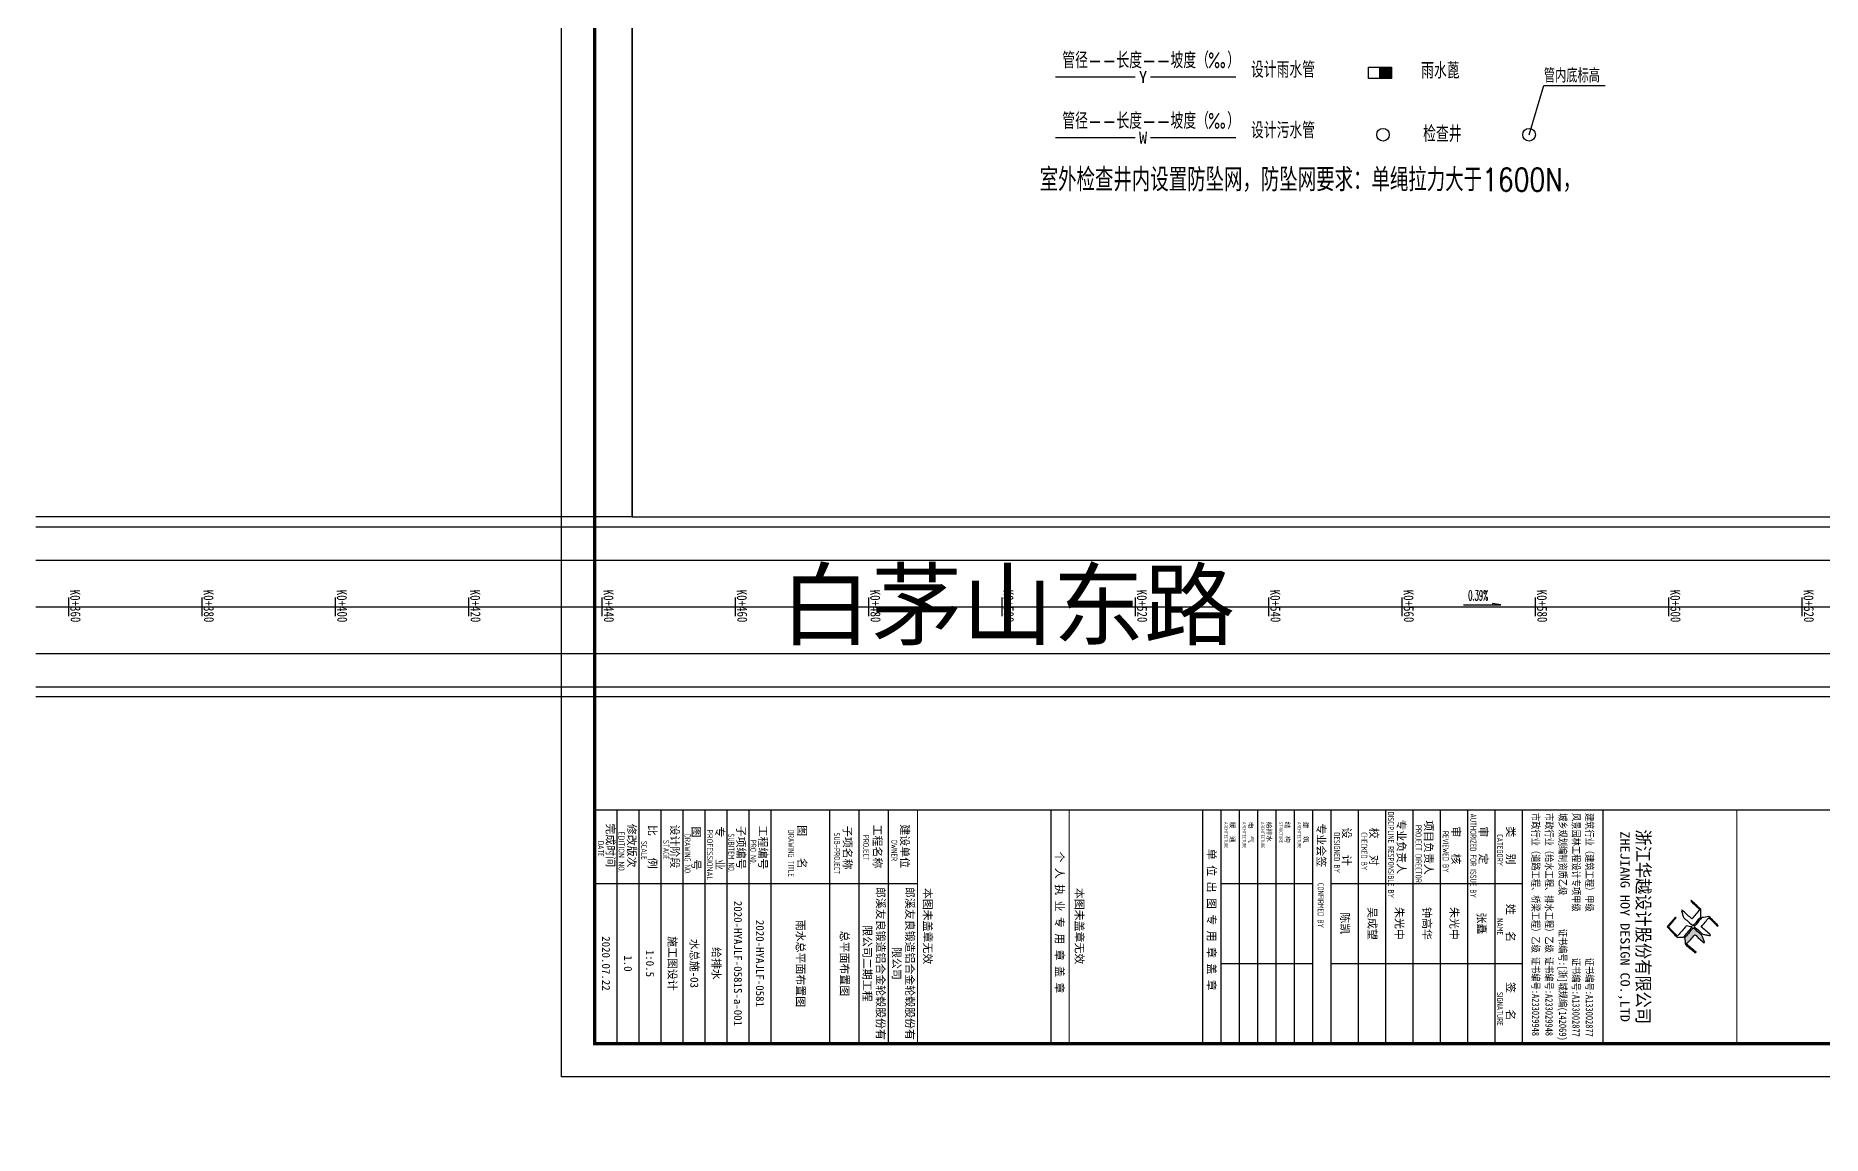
# Model space of a CAD drawing. Header units: millimetres. Extents: x 418304 to 847498, y 48187 to 111456.
# Drawn here: x 423342.2 to 423610.1, y 54478.2 to 54643 of the extents above; entities that cross this region are included whole.
import ezdxf
from ezdxf.enums import TextEntityAlignment as Align

# ---------------------------------------------------------------- set-up
doc = ezdxf.new("R2010")
doc.units = ezdxf.units.MM
doc.header["$LTSCALE"] = 1000
doc.linetypes.add('DASH', pattern=[0.35, 0.25, -0.1])
doc.linetypes.add('X3', pattern=[5, 4, -1])
for name, color, linetype in [('DN_DIM', 3, 'Continuous'), ('PIPE-雨水', 4, 'Continuous'), ('PUB_TITLE', 4, 'Continuous'), ('TK', 4, 'Continuous'), ('TWT_TEXT', 7, 'Continuous'), ('WS_', 2, 'Continuous'), ('YS_GJ', 7, 'Continuous'), ('建设布局', 7, 'Continuous'), ('路名', 7, 'Continuous'), ('道路网', 7, 'Continuous'), ('高程设计数据', 7, 'Continuous')]:
    doc.layers.add(name, color=color, linetype=linetype)
doc.styles.add('-宋体', font='', dxfattribs={"width": 0.8})
doc.styles.add('_TWT_DIM', font='SIMPLEX', dxfattribs={"width": 0.8, "height": 3.5, "bigfont": 'HZTXT'})
doc.styles.add('_TWT_PIPETEXT', font='SIMPLEX', dxfattribs={"width": 0.8, "height": 3.5, "bigfont": 'HZTXT'})
doc.styles.add('HT', font='simhei.ttf', dxfattribs={"width": 0.8})
doc.styles.add('HZ', font='rs.shx', dxfattribs={"width": 0.8, "bigfont": 'hztxt.shx'})
doc.styles.get("Standard").update_dxf_attribs({"font": 'txt', "bigfont": 'gbcbig.shx'})
doc.styles.add('TSSD_REIN', font='tssdeng.shx', dxfattribs={"width": 0.7, "bigfont": 'tssdchn.shx'})
doc.styles.add('图签宋体', font='', dxfattribs={"height": 300})
doc.styles.add('图签黑体', font='simhei.ttf', dxfattribs={"height": 550})
doc.styles.add('宋', font='')
doc.styles.add('等线体', font='simhei.ttf')
doc.styles.get('-宋体').set_extended_font_data('SimSun')
doc.styles.get('图签宋体').set_extended_font_data('NSimSun')
doc.styles.get('宋').set_extended_font_data('SimSun')

# ---------------------------------------------------------------- blocks, each defined once
blk = doc.blocks.new('wetrewtewtre')
at = {"layer": '建设布局', "color": 8, "linetype": 'Continuous', "flags": 128}
blk.add_lwpolyline([(423795.01, 55503.06), (423795.02, 55549.65), (423775.89, 55568.77), (423342.15, 55568.77)], dxfattribs=at)
blk.add_lwpolyline([(423795.01, 55503.06), (423795.02, 55549.65), (423775.89, 55568.77), (423342.15, 55568.77)], dxfattribs=at)
at = {"layer": '道路网', "color": 8, "linetype": 'Continuous'}
for p, q in [((423342.15, 55594.27), (423781.52, 55594.27)), ((423342.15, 55594.27), (423781.52, 55594.27)), ((423342.15, 55589.27), (423781.52, 55589.27)), ((423342.15, 55589.27), (423781.52, 55589.27)), ((423342.15, 55575.27), (423781.52, 55575.27)), ((423342.15, 55575.27), (423781.52, 55575.27)), ((423342.15, 55570.27), (423781.52, 55570.27)), ((423342.15, 55570.27), (423781.52, 55570.27))]:
    blk.add_line(p, q, dxfattribs=at)
at = {"layer": '道路网', "color": 8, "linetype": 'Continuous', "lineweight": 30}
for p, q in [((423347.06, 55583.67), (423347.06, 55580.87)), ((423347.06, 55583.67), (423347.06, 55580.87)), ((423367.06, 55583.67), (423367.06, 55580.87)), ((423367.06, 55583.67), (423367.06, 55580.87)), ((423387.06, 55583.67), (423387.06, 55580.87)), ((423387.06, 55583.67), (423387.06, 55580.87)), ((423407.06, 55583.67), (423407.06, 55580.87)), ((423407.06, 55583.67), (423407.06, 55580.87)), ((423427.06, 55583.67), (423427.06, 55580.87)), ((423427.06, 55583.67), (423427.06, 55580.87)), ((423447.06, 55583.67), (423447.06, 55580.87)), ((423447.06, 55583.67), (423447.06, 55580.87)), ((423467.06, 55583.67), (423467.06, 55580.87)), ((423467.06, 55583.67), (423467.06, 55580.87)), ((423487.06, 55583.67), (423487.06, 55580.87)), ((423487.06, 55583.67), (423487.06, 55580.87)), ((423507.06, 55583.67), (423507.06, 55580.87)), ((423507.06, 55583.67), (423507.06, 55580.87)), ((423527.06, 55583.67), (423527.06, 55580.87)), ((423527.06, 55583.67), (423527.06, 55580.87)), ((423547.06, 55583.67), (423547.06, 55580.87)), ((423547.06, 55583.67), (423547.06, 55580.87)), ((423567.06, 55583.67), (423567.06, 55580.87)), ((423567.06, 55583.67), (423567.06, 55580.87)), ((423587.06, 55583.67), (423587.06, 55580.87)), ((423587.06, 55583.67), (423587.06, 55580.87)), ((423607.06, 55583.67), (423607.06, 55580.87)), ((423607.06, 55583.67), (423607.06, 55580.87))]:
    blk.add_line(p, q, dxfattribs=at)
at = {"layer": '道路网', "color": 8, "linetype": 'X3'}
blk.add_line((423342.15, 55582.27), (423897.34, 55582.27), dxfattribs=at)
blk.add_line((423342.15, 55582.27), (423897.34, 55582.27), dxfattribs=at)
at = {"layer": '道路网', "color": 8, "linetype": 'Continuous', "style": '等线体', "width": 0.8}
for s, p in [('K0+360', (423347.31, 55584.81)), ('K0+360', (423347.31, 55584.81)), ('K0+380', (423367.31, 55584.81)), ('K0+380', (423367.31, 55584.81)), ('K0+400', (423387.31, 55584.81)), ('K0+400', (423387.31, 55584.81)), ('K0+420', (423407.31, 55584.81)), ('K0+420', (423407.31, 55584.81)), ('K0+440', (423427.31, 55584.81)), ('K0+440', (423427.31, 55584.81)), ('K0+460', (423447.31, 55584.81)), ('K0+460', (423447.31, 55584.81)), ('K0+480', (423467.31, 55584.81)), ('K0+480', (423467.31, 55584.81)), ('K0+500', (423487.31, 55584.81)), ('K0+500', (423487.31, 55584.81)), ('K0+520', (423507.31, 55584.81)), ('K0+520', (423507.31, 55584.81)), ('K0+540', (423527.31, 55584.81)), ('K0+540', (423527.31, 55584.81)), ('K0+560', (423547.31, 55584.81)), ('K0+560', (423547.31, 55584.81)), ('K0+580', (423567.31, 55584.81)), ('K0+580', (423567.31, 55584.81)), ('K0+600', (423587.31, 55584.81)), ('K0+600', (423587.31, 55584.81)), ('K0+620', (423607.31, 55584.81)), ('K0+620', (423607.31, 55584.81))]:
    blk.add_text(s, height=1.5, rotation=271.0552, dxfattribs=at).set_placement(p)
blk = doc.blocks.new('KKK')
for p, q in [((-1, -0.5), (-1, 0.5)), ((-1, 0.5), (1, 0.5)), ((0, -0.5), (0, 0.5)), ((0.08, 0.4), (0.92, 0.4)), ((0.08, -0.44), (0.08, 0.4)), ((0.15, -0.38), (0.15, 0.29)), ((0.15, 0.29), (0.81, 0.29)), ((0.23, -0.29), (0.23, 0.18)), ((0.23, 0.18), (0.73, 0.18)), ((0.3, -0.21), (0.3, 0.08)), ((0.3, 0.08), (0.66, 0.08)), ((0.4, -0.17), (0.4, 0.02)), ((0.4, 0.02), (0.59, 0.02)), ((0.59, 0.02), (0.59, -0.17)), ((0.66, 0.08), (0.66, -0.21)), ((0.73, 0.18), (0.73, -0.29)), ((0.81, 0.29), (0.81, -0.38)), ((0.92, 0.4), (0.92, -0.44)), ((1, 0.5), (1, -0.5)), ((1, -0.5), (-1, -0.5)), ((0.92, -0.44), (0.08, -0.44)), ((0.81, -0.38), (0.15, -0.38)), ((0.73, -0.29), (0.23, -0.29)), ((0.66, -0.21), (0.3, -0.21)), ((0.59, -0.17), (0.4, -0.17)), ((0.45, -0.13), (0.45, -0.03)), ((0.45, -0.03), (0.55, -0.03)), ((0.55, -0.13), (0.45, -0.13)), ((0.55, -0.03), (0.55, -0.13))]:
    blk.add_line(p, q)
at = {"flags": 1}
blk.add_attdef('XS', (-0.78, -0.34), '', height=0.667, dxfattribs=at)
blk = doc.blocks.new('JJJ')
blk.add_circle((0, 0), 0.5)
at = {"flags": 1}
for tag, p in [('S', (0.01, 0.04)), ('B', (0.01, -0.01)), ('X', (0, -0.08)), ('DMBG', (0, -0.14))]:
    blk.add_attdef(tag, p, '', height=0.05, dxfattribs=at)
blk = doc.blocks.new('A$C053D6479')
at = {"layer": 'PUB_TITLE'}
h = blk.add_hatch(color=256, dxfattribs=at)
h.dxf.hatch_style = 1
edge = h.paths.add_edge_path()
edge.add_spline(control_points=[(1310, 579), (1216, 662), (1118, 742), (1026, 827)], knot_values=[14, 14, 14, 14, 15, 15, 15, 15], degree=3, periodic=0)
edge.add_spline(control_points=[(1026, 827), (1105, 920), (1188, 1008), (1266, 1102)], knot_values=[13, 13, 13, 13, 14, 14, 14, 14], degree=3, periodic=0)
edge.add_spline(control_points=[(1266, 1102), (1258, 1111), (1249, 1119), (1239, 1116)], knot_values=[12, 12, 12, 12, 13, 13, 13, 13], degree=3, periodic=0)
edge.add_spline(control_points=[(1239, 1116), (1210, 1107), (1179, 1092), (1144, 1077)], knot_values=[11, 11, 11, 11, 12, 12, 12, 12], degree=3, periodic=0)
edge.add_spline(control_points=[(1144, 1077), (1109, 1063), (1069, 1053), (1047, 1038)], knot_values=[10, 10, 10, 10, 11, 11, 11, 11], degree=3, periodic=0)
edge.add_spline(control_points=[(1047, 1038), (1028, 1026), (1007, 992), (991, 972)], knot_values=[9, 9, 9, 9, 10, 10, 10, 10], degree=3, periodic=0)
edge.add_spline(control_points=[(991, 972), (942, 913), (899, 868), (849, 810)], knot_values=[8, 8, 8, 8, 9, 9, 9, 9], degree=3, periodic=0)
edge.add_spline(control_points=[(849, 810), (842, 801), (822, 776), (822, 775)], knot_values=[7, 7, 7, 7, 8, 8, 8, 8], degree=3, periodic=0)
edge.add_spline(control_points=[(822, 775), (823, 771), (848, 752), (859, 744)], knot_values=[6, 6, 6, 6, 7, 7, 7, 7], degree=3, periodic=0)
edge.add_spline(control_points=[(859, 744), (949, 670), (1035, 592), (1122, 521)], knot_values=[5, 5, 5, 5, 6, 6, 6, 6], degree=3, periodic=0)
edge.add_spline(control_points=[(1122, 521), (1153, 527), (1185, 530), (1217, 533)], knot_values=[4, 4, 4, 4, 5, 5, 5, 5], degree=3, periodic=0)
edge.add_spline(control_points=[(1217, 533), (1246, 535), (1293, 532), (1316, 542)], knot_values=[3, 3, 3, 3, 4, 4, 4, 4], degree=3, periodic=0)
edge.add_spline(control_points=[(1316, 542), (1327, 547), (1338, 565), (1349, 579)], knot_values=[2, 2, 2, 2, 3, 3, 3, 3], degree=3, periodic=0)
edge.add_spline(control_points=[(1349, 579), (1423, 670), (1507, 759), (1572, 848)], knot_values=[1, 1, 1, 1, 2, 2, 2, 2], degree=3, periodic=0)
edge.add_spline(control_points=[(1572, 848), (1564, 852), (1561, 861), (1551, 862)], knot_values=[0, 0, 0, 0, 1, 1, 1, 1], degree=3, periodic=0)
edge.add_spline(control_points=[(1551, 862), (1469, 769), (1393, 671), (1310, 579)], knot_values=[15, 15, 15, 15, 16, 16, 16, 16], degree=3, periodic=0)
at = {"layer": 'TK'}
for points, knots in [([(1031, 1298), (1066, 1286), (1054, 1262), (1045, 1224), (1036, 1188), (1031, 1158), (1024, 1121), (1020, 1104), (1017, 1085), (1012, 1071), (1004, 1052), (976, 1026), (956, 1003), (906, 946), (866, 899), (814, 839), (806, 829), (789, 806), (787, 806), (777, 804), (728, 856), (719, 864), (651, 922), (580, 978), (514, 1036), (509, 1106), (488, 1176), (479, 1247), (570, 1343), (663, 1436), (758, 1526), (764, 1523), (768, 1518), (774, 1515), (693, 1422), (599, 1343), (520, 1249), (607, 1171), (698, 1096), (789, 1021), (874, 1109), (950, 1206), (1031, 1298)], [0, 0, 0, 0, 1, 1, 1, 2, 2, 2, 3, 3, 3, 4, 4, 4, 5, 5, 5, 6, 6, 6, 7, 7, 7, 8, 8, 8, 9, 9, 9, 10, 10, 10, 11, 11, 11, 12, 12, 12, 13, 13, 13, 14, 14, 14, 14]), ([(1551, 862), (1561, 861), (1564, 852), (1572, 848), (1507, 759), (1423, 670), (1349, 579), (1338, 565), (1327, 547), (1316, 542), (1293, 532), (1246, 535), (1217, 533), (1185, 530), (1153, 527), (1122, 521), (1035, 592), (949, 670), (859, 744), (848, 752), (823, 771), (822, 775), (822, 776), (842, 801), (849, 810), (899, 868), (942, 913), (991, 972), (1007, 992), (1028, 1026), (1047, 1038), (1069, 1053), (1109, 1063), (1144, 1077), (1179, 1092), (1210, 1107), (1239, 1116), (1249, 1119), (1258, 1111), (1266, 1102), (1188, 1008), (1105, 920), (1026, 827), (1118, 742), (1216, 662), (1310, 579), (1393, 671), (1469, 769), (1551, 862)], [0, 0, 0, 0, 1, 1, 1, 2, 2, 2, 3, 3, 3, 4, 4, 4, 5, 5, 5, 6, 6, 6, 7, 7, 7, 8, 8, 8, 9, 9, 9, 10, 10, 10, 11, 11, 11, 12, 12, 12, 13, 13, 13, 14, 14, 14, 15, 15, 15, 16, 16, 16, 16]), ([(555, 949), (624, 891), (699, 833), (760, 773), (689, 691), (614, 604), (539, 517), (529, 505), (516, 487), (506, 482), (492, 475), (469, 472), (452, 467), (416, 456), (383, 448), (342, 438), (323, 433), (297, 422), (293, 440), (291, 452), (313, 470), (322, 480), (400, 566), (477, 652), (553, 736), (460, 815), (366, 894), (270, 970), (183, 883), (101, 791), (16, 703), (-18, 714), (9, 735), (28, 755), (103, 838), (192, 930), (266, 1005), (319, 1009), (387, 1005), (442, 1007), (456, 1008), (472, 1011), (485, 1007), (507, 1000), (534, 967), (555, 949)], [0, 0, 0, 0, 1, 1, 1, 2, 2, 2, 3, 3, 3, 4, 4, 4, 5, 5, 5, 6, 6, 6, 7, 7, 7, 8, 8, 8, 9, 9, 9, 10, 10, 10, 11, 11, 11, 12, 12, 12, 13, 13, 13, 14, 14, 14, 15, 15, 15, 15]), ([(1097, 490), (1100, 425), (1106, 361), (1107, 294), (1018, 207), (925, 121), (830, 33), (818, 21), (800, 0), (787, 0), (768, -1), (725, 49), (712, 60), (662, 103), (616, 143), (568, 186), (545, 207), (518, 224), (499, 250), (501, 259), (511, 261), (516, 267), (609, 192), (696, 111), (785, 33), (883, 118), (977, 208), (1070, 298), (992, 373), (892, 456), (803, 534), (791, 544), (768, 561), (766, 569), (761, 588), (776, 634), (780, 655), (785, 690), (788, 721), (795, 746), (897, 661), (998, 576), (1097, 490)], [0, 0, 0, 0, 1, 1, 1, 2, 2, 2, 3, 3, 3, 4, 4, 4, 5, 5, 5, 6, 6, 6, 7, 7, 7, 8, 8, 8, 9, 9, 9, 10, 10, 10, 11, 11, 11, 12, 12, 12, 13, 13, 13, 14, 14, 14, 14])]:
    blk.add_open_spline(points, degree=3, knots=knots, dxfattribs=at)
blk = doc.blocks.new('GeYuanFrame_43460816', base_point=(11.55, 13.52))
at = {"layer": 'PUB_TITLE'}
for points in [[(1439.55, 244.32), (1439.55, 301.72)], [(1463.55, 244.32), (1463.55, 301.72)], [(1439.55, 211.32), (1439.55, 238.82)], [(1463.55, 211.32), (1463.55, 238.82)], [(1439.55, 23.52), (1439.55, 120.32)]]:
    blk.add_lwpolyline(points, dxfattribs=at)
at = {"layer": 'TK'}
for p, q in [((1417.55, 325.92), (1487.55, 325.92)), ((1417.55, 293.52), (1487.55, 293.52)), ((1417.55, 285.32), (1487.55, 285.32)), ((1417.55, 277.12), (1487.55, 277.12)), ((1417.55, 268.92), (1487.55, 268.92)), ((1417.55, 260.72), (1487.55, 260.72)), ((1417.55, 252.52), (1487.55, 252.52)), ((1417.55, 244.32), (1487.55, 244.32)), ((1417.55, 244.32), (1487.55, 244.32)), ((1417.55, 111.52), (1487.55, 111.52)), ((1417.55, 102.72), (1487.55, 102.72)), ((1417.55, 93.92), (1439.55, 93.92)), ((1417.55, 93.92), (1487.55, 93.92)), ((1417.55, 76.36), (1487.55, 76.36)), ((1417.55, 76.32), (1487.55, 76.32)), ((1417.55, 69.76), (1487.55, 69.76)), ((1417.55, 63.16), (1487.55, 63.16)), ((1417.55, 56.56), (1487.55, 56.56)), ((1417.55, 49.96), (1487.55, 49.96)), ((1417.55, 43.36), (1487.55, 43.36)), ((1417.55, 36.76), (1487.55, 36.76)), ((1417.55, 30.16), (1487.55, 30.16)), ((1417.55, 23.52), (1487.55, 23.52))]:
    blk.add_line(p, q, dxfattribs=at)
blk.add_lwpolyline([(11.55, 854.52), (1497.55, 854.52), (1497.55, 13.52), (11.55, 13.52)], close=True, dxfattribs=at)
at = {"layer": 'TK', "const_width": 1}
blk.add_lwpolyline([(1487.55, 844.52), (1487.55, 23.52), (36.55, 23.52), (36.55, 844.52)], close=True, dxfattribs=at)
at = {"layer": 'TK'}
for points, const_width in [([(1417.55, 844.52), (1417.55, 23.52)], 0.4), ([(1417.55, 366.14), (1487.55, 366.14)], 0.35), ([(1417.55, 301.72), (1487.55, 301.72)], 0.35), ([(1417.55, 301.72), (1487.55, 301.72)], 0.35), ([(1417.55, 244.32), (1487.55, 244.32)], 0.35), ([(1417.55, 211.32), (1487.55, 211.32)], 0.35), ([(1417.55, 165.82), (1487.55, 165.82)], 0.35), ([(1417.55, 120.32), (1487.55, 120.32)], 0.35), ([(1417.55, 76.36), (1487.55, 76.36)], 0.35)]:
    blk.add_lwpolyline(points, dxfattribs=dict(at, const_width=const_width))
for points in [[(1417.55, 301.72), (1487.55, 301.72)], [(1417.55, 244.32), (1487.55, 244.32)], [(1417.55, 238.82), (1487.55, 238.82)], [(1417.55, 233.32), (1487.55, 233.32)], [(1417.55, 227.82), (1487.55, 227.82)], [(1417.55, 222.32), (1487.55, 222.32)], [(1417.55, 216.82), (1487.55, 216.82)], [(1417.55, 211.32), (1487.55, 211.32)], [(1417.55, 205.82), (1487.55, 205.82)], [(1417.55, 160.32), (1487.55, 160.32)]]:
    blk.add_lwpolyline(points, dxfattribs=at)
at = {"layer": 'PUB_TITLE', "xscale": 0.01000000000021828, "yscale": 0.01000000000021828, "zscale": 0.01}
blk.add_blockref('A$C053D6479', (1444.66, 345.27), dxfattribs=at)
at = {"layer": 'TK'}
for s, height, style, width, p in [('浙江华越设计股份有限公司', 3.96, 'HT', 0.9, (1452.54, 338.15)), ('ZHEJIANG HOY DESIGN CO.,LTD', 2.8, '图签黑体', 1.11, (1452.52, 332.29))]:
    blk.add_text(s, height=height, dxfattribs=dict(at, style=style, width=width)).set_placement(p, align=Align.MIDDLE)
for s, height, style, width, p in [('建筑行业（建筑工程）甲级           证书编号:A133002877', 2.2, '-宋体', 0.8, (1418.47, 320.83)), ('风景园林工程设计专项甲级           证书编号:A133002877', 2.2, '-宋体', 0.8, (1418.47, 316.81)), ('城乡规划编制资质乙级        证书编号:[浙]城规编(142069)', 2.2, '-宋体', 0.8, (1418.47, 312.82)), ('市政行业（给水工程、排水工程）乙级 证书编号:A233029948', 2.2, '-宋体', 0.8, (1418.47, 308.73)), ('市政行业（道路工程、桥梁工程）乙级 证书编号:A233029948', 2.2, '-宋体', 0.8, (1418.47, 304.68)), ('CATEGORY', 1.8, 'TSSD_REIN', 0.7, (1424.79, 294.17)), ('NAME', 1.8, 'TSSD_REIN', 0.7, (1449.98, 294.17)), ('SIGNATURE', 1.8, 'TSSD_REIN', 0.7, (1472.13, 294.17)), ('AUTHORIZED FOR ISSUE BY', 1.8, 'TSSD_REIN', 0.7, (1418.59, 286.17)), ('REVIEWED BY', 1.8, 'TSSD_REIN', 0.7, (1423.82, 277.9)), ('PROJECT DIRECTOR', 1.8, 'TSSD_REIN', 0.7, (1422.02, 269.74)), ('DISCIPLINE RESPONSIBLE BY', 1.8, 'TSSD_REIN', 0.7, (1418.04, 261.47)), ('CHECKED BY', 1.8, 'TSSD_REIN', 0.7, (1424.22, 253.44)), ('DESIGNED BY', 1.8, 'TSSD_REIN', 0.7, (1424.23, 245.26)), ('CONFIRMED BY', 1.8, 'TSSD_REIN', 0.7, (1439.41, 240.41)), ('ARCHITECTURE', 1.08, 'TSSD_REIN', 0.7, (1421.12, 234.34)), ('STRUCTURE', 1.08, 'TSSD_REIN', 0.7, (1421.12, 228.84)), ('ARCHITECTURE', 1.08, 'TSSD_REIN', 0.7, (1421.12, 223.34)), ('ARCHITECTURE', 1.08, 'TSSD_REIN', 0.7, (1421.12, 217.84)), ('ARCHITECTURE', 1.08, 'TSSD_REIN', 0.7, (1421.12, 212.34)), ('OWNER', 1.8, 'TSSD_REIN', 0.7, (1426.45, 112.47)), ('PROJECT', 1.8, 'TSSD_REIN', 0.7, (1424.99, 104.01)), ('SUB-PROJECT', 1.8, 'TSSD_REIN', 0.7, (1424.33, 95.29)), ('DRAWING TITLE', 1.8, 'TSSD_REIN', 0.7, (1423.44, 81.52)), ('PRO N0.', 1.8, 'TSSD_REIN', 0.7, (1426.48, 70.15)), ('SUBITEM NO.', 1.8, 'TSSD_REIN', 0.7, (1424.62, 63.57)), ('PROFESSIONAL', 1.8, 'TSSD_REIN', 0.8, (1423.35, 57.14)), ('DRAWING NO.', 1.8, 'TSSD_REIN', 0.7, (1424.65, 50.44)), ('STAGE', 1.8, 'TSSD_REIN', 0.7, (1426.56, 44.03)), ('SCALE', 1.8, 'TSSD_REIN', 0.7, (1426.85, 37.41)), ('EDITION NO.', 1.8, 'TSSD_REIN', 0.8, (1424, 30.63)), ('DATE', 1.8, 'TSSD_REIN', 0.7, (1426.8, 24.45))]:
    blk.add_text(s, height=height, dxfattribs=dict(at, style=style, width=width)).set_placement(p)
at = {"layer": 'TK', "style": '图签宋体'}
for s, height, p in [('类   别', 2.4, (1422.44, 297.08)), ('姓   名', 2.4, (1445.67, 297.08)), ('签   名', 2.4, (1469.15, 297.08)), ('审   定', 2.4, (1422.44, 288.88)), ('审   核', 2.4, (1422.44, 280.68)), ('项目负责人', 2.4, (1420.6, 272.48)), ('专业负责人', 2.4, (1420.36, 264.28)), ('校   对', 2.4, (1422.85, 256.08)), ('设   计', 2.4, (1422.82, 247.88)), ('专业会签', 2.4, (1421.59, 240.23)), ('建  筑', 1.44, (1421.07, 236.1)), ('结  构', 1.44, (1421.07, 230.6)), ('给排水', 1.44, (1421.07, 225.1)), ('电  气', 1.44, (1421.07, 219.6)), ('暖  通', 1.44, (1421.07, 214.1)), ('单 位 出 图 专 用 章 盖 章', 2.4, (1429.19, 207.35)), ('本图未盖章无效', 2.4, (1440.9, 167.7)), ('个 人 执 业 专 用 章 盖 章', 2.4, (1429.99, 161.77)), ('本图未盖章无效', 2.4, (1440.9, 122.2)), ('建设单位', 2.4, (1421.86, 115.33)), ('工程名称', 2.4, (1421.93, 107.11)), ('子项名称', 2.4, (1422.31, 98.13)), ('图    名', 2.4, (1422.1, 84.49)), ('工程编号', 2.4, (1422.24, 72.76)), ('子项编号', 2.4, (1422.24, 66.19)), ('专    业', 2.4, (1422.48, 59.87)), ('图    号', 2.4, (1422.49, 52.76)), ('设计阶段', 2.4, (1421.92, 46.31)), ('比    例', 2.4, (1422.06, 39.62)), ('修改版次', 2.4, (1421.71, 33.41)), ('完成时间', 2.4, (1421.58, 27.01))]:
    blk.add_text(s, height=height, dxfattribs=at).set_placement(p)
at = {"layer": 'TK', "char_height": 2.4, "attachment_point": 5, "style": '图签宋体'}
for s, insert, width in [('张矗', (1451.55, 289.39), 24), ('朱光中', (1451.55, 281.22), 24), ('钟高华', (1451.55, 273.02), 24), ('朱光中', (1451.55, 264.76), 24), ('吴成望', (1451.55, 256.62), 24), ('陈凯', (1451.55, 248.42), 24), ('郎溪友良锻造铝合金轮毂股份有限公司', (1463.55, 115.92), 48), ('郎溪友良锻造铝合金轮毂股份有限公司二期工程', (1463.55, 107.12), 48), ('总平面布置图', (1463.55, 98.32), 48), ('雨水总平面布置图', (1463.55, 85.12), 48), ('2020-HYAJLF-0581', (1463.55, 73.06), 48), ('2020-HYAJLF-0581S-a-001', (1463.55, 66.46), 48), ('给排水', (1463.55, 59.86), 48), ('水总施-03', (1463.55, 53.26), 48), ('施工图设计', (1463.55, 46.66), 48), ('1:0.5', (1463.55, 40.06), 48), ('1.0', (1463.55, 33.47), 48), ('2020.07.22', (1463.55, 26.88), 48)]:
    blk.add_mtext(s, dxfattribs=dict(at, insert=insert, width=width))

msp = doc.modelspace()

# ---------------------------------------------------------------- linework, layer by layer
at = {"color": 3}
for p, q in [((423566.145, 54628.138), (423568.373, 54635.522)), ((423568.373, 54635.522), (423577.579, 54635.522))]:
    msp.add_line(p, q, dxfattribs=at)
at = {"layer": 'PIPE-雨水', "linetype": 'DASH', "ltscale": 25, "const_width": 0.21}
for points in [[(423507.1, 54636.794), (423495.095, 54636.794)], [(423522.211, 54636.794), (423509.337, 54636.794)], [(423507.1, 54627.711), (423495.095, 54627.711)], [(423522.211, 54627.711), (423509.337, 54627.711)]]:
    msp.add_lwpolyline(points, dxfattribs=at)
at = {"layer": '建设布局', "color": 1, "linetype": 'Continuous', "flags": 128}
for points in [[(423431.612, 54570.899), (423431.612, 55082.608)], [(423431.612, 54570.899), (423431.612, 55082.608)], [(423342.152, 55076.108), (423431.612, 55076.108), (423431.612, 54570.899), (423342.152, 54570.899)], [(423342.152, 55076.108), (423431.612, 55076.108), (423431.612, 54570.899), (423342.152, 54570.899)]]:
    msp.add_lwpolyline(points, dxfattribs=at)
msp.add_lwpolyline([(423431.612, 54570.899), (423775.894, 54570.899), (423795.015, 54590.02), (423795.015, 54688.265), (423431.612, 54688.3)], close=True, dxfattribs=at)
msp.add_lwpolyline([(423431.612, 54570.899), (423775.894, 54570.899), (423795.015, 54590.02), (423795.015, 54688.265), (423431.612, 54688.3)], close=True, dxfattribs=at)
at = {"layer": '高程设计数据', "color": 4, "linetype": 'Continuous', "flags": 128}
msp.add_lwpolyline([(423556.32, 54557.672), (423561.893, 54557.666), (423560.677, 54557.891), (423560.676, 54557.667)], dxfattribs=at)
msp.add_lwpolyline([(423556.32, 54557.672), (423561.893, 54557.666), (423560.677, 54557.891), (423560.676, 54557.667)], dxfattribs=at)

# ---------------------------------------------------------------- block references
at = {"xscale": 0.5, "yscale": 0.5, "zscale": 0.5, "rotation": 270}
msp.add_blockref('GeYuanFrame_43460816', (423421.008, 55229.932), dxfattribs=at)
msp.add_blockref('wetrewtewtre', (0, -1024.872))
at = {"layer": 'WS_', "xscale": 1.887318020921241, "yscale": 1.887318020921242, "zscale": 1.887318020921242, "rotation": 359.9477741486121}
for p in [(423544.245, 54628.138), (423566.145, 54628.138)]:
    msp.add_blockref('JJJ', p, dxfattribs=at)
at = {"layer": 'YS_GJ', "xscale": 1.736332579350471, "yscale": 1.736332579350471, "zscale": 1.736332579350471}
msp.add_blockref('KKK', (423543.783, 54637.422), dxfattribs=at)

# ---------------------------------------------------------------- texts
at = {"layer": 'DN_DIM', "style": '宋'}
for s, p in [('Y', (423508.25, 54635.9)), ('W', (423508.25, 54626.816))]:
    msp.add_text(s, height=1.8, dxfattribs=at).set_placement(p, align=Align.CENTER)
at = {"layer": 'TWT_TEXT', "linetype": 'Continuous', "style": '_TWT_DIM', "width": 0.8}
for s, height, p in [('管径--长度--坡度（‰）', 2.4, (423496.135, 54638.102)), ('设计雨水管', 2.4, (423524.438, 54636.682)), ('雨水蓖', 2.4, (423549.96, 54636.56)), ('管径--长度--坡度（‰）', 2.4, (423496.135, 54629.019)), ('设计污水管', 2.4, (423524.438, 54627.599)), ('检查井', 2.4, (423550.262, 54627.077)), ('室外检查井内设置防坠网，防坠网要求：单绳拉力大于1600N，', 3.456, (423492.743, 54619.672))]:
    msp.add_text(s, height=height, dxfattribs=at).set_placement(p)
at = {"layer": 'TWT_TEXT', "style": '_TWT_PIPETEXT', "width": 0.8}
msp.add_text('管内底标高', height=2.1, dxfattribs=at).set_placement((423568.373, 54635.966))
at = {"layer": '路名', "color": 6, "linetype": 'Continuous', "style": '等线体'}
msp.add_text('白茅山东路', height=10, dxfattribs=at).set_placement((423453.835, 54552.692, -25.66))
at = {"layer": '高程设计数据', "color": 1, "linetype": 'Continuous', "style": 'HZ', "width": 0.5}
msp.add_text('0.39%', height=1.5, rotation=359.92167, dxfattribs=at).set_placement((423557.011, 54558.348))
msp.add_text('0.39%', height=1.5, rotation=359.92167, dxfattribs=at).set_placement((423557.011, 54558.348))

doc.saveas('drawing.dxf')
